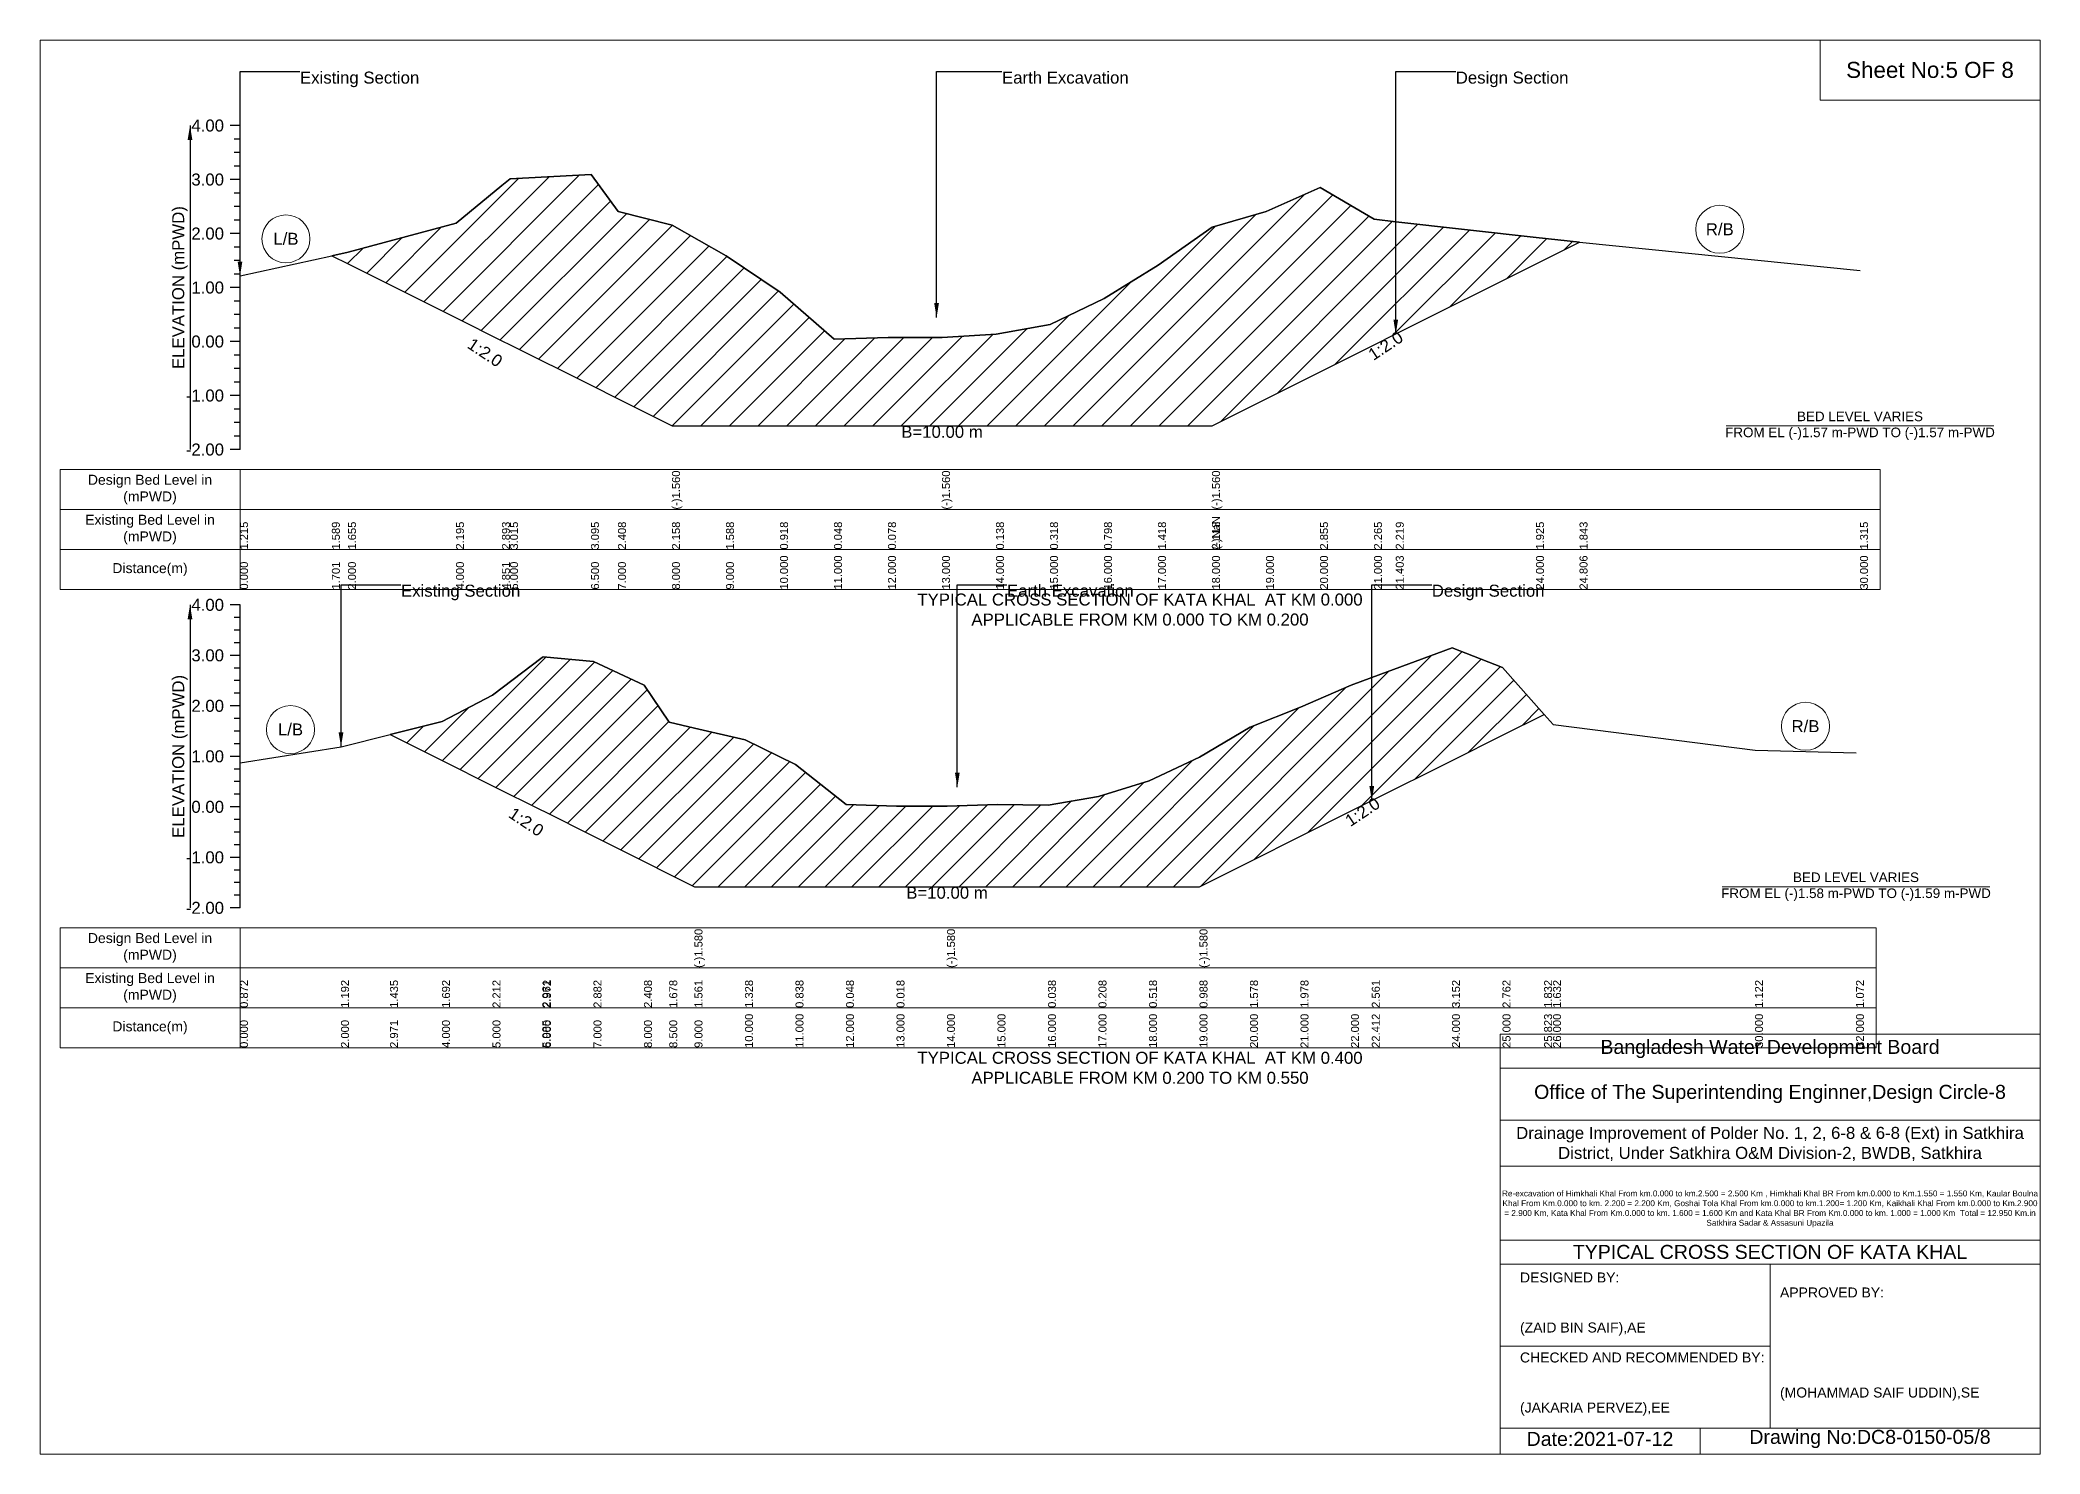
# Model space of a CAD drawing. Header units: inches. Extents: x 91000 to 628000, y -5656 to 0.
# Drawn here: x 520000 to 528000, y -5656 to 0 of the extents above; entities that cross this region are included whole.
import ezdxf

# ---------------------------------------------------------------- set-up
doc = ezdxf.new("R2010")
doc.units = ezdxf.units.IN
doc.header["$LTSCALE"] = 7
doc.header["$MEASUREMENT"] = 0
for name, color, linetype, lineweight in [('Cross section Data Border', 7, 'Continuous', 9), ('Cross Section Labels', 7, 'Continuous', 9), ('Existing_Bed_Level for Xsection', 7, 'Continuous', 25), ('Long Section Border', 7, 'Continuous', 9)]:
    doc.layers.add(name, color=color, linetype=linetype, lineweight=lineweight)
doc.styles.get("Standard").update_dxf_attribs({"font": 'arial.ttf'})
doc.dimstyles.get("Standard").update_dxf_attribs({"dimtxt": 0.18, "dimasz": 0.18, "dimexe": 0.18, "dimexo": 0.0625, "dimgap": 0.09, "dimtad": 0, "dimtih": 1, "dimtoh": 1, "dimdec": 4, "dimzin": 0, "dimdsep": 46, "dimtxsty": 'Standard', "dimcen": 0.09, "dimadec": 0, "dimazin": 0, "dimtfac": 1, "dimtdec": 4, "dimtofl": 0, "dimtmove": 0, "dimatfit": 3, "dimfxl": 1, "dimtolj": 1, "dimtzin": 0, "dimarcsym": 0})

msp = doc.modelspace()

# ---------------------------------------------------------------- hatches: boundary and pattern name
at = {"layer": 'Existing_Bed_Level for Xsection'}
h = msp.add_hatch(dxfattribs=at)
h.set_pattern_fill('ANSI31', color=256, scale=648, style=0)
h.paths.add_polyline_path([(521167.5, -863.1), (521232, -895.3), (521664, -1111.3), (521847.8, -1203.2), (521880, -1219.3), (522204, -1381.3), (522312, -1435.3), (522528, -1543.3), (522744, -1543.3), (522960, -1543.3), (523176, -1543.3), (523392, -1543.3), (523608, -1543.3), (523824, -1543.3), (524040, -1543.3), (524256, -1543.3), (524472, -1543.3), (524688, -1543.3), (524904, -1435.3), (525120, -1327.3), (525336, -1219.3), (525423.1, -1175.8), (525984, -895.3), (526158.1, -808.3), (525984, -790.6), (525423.1, -727), (525336, -717.1), (525120, -589.7), (524904, -686.2), (524688, -748.9), (524472, -900.1), (524256, -1034), (524040, -1137.7), (523824, -1176.6), (523608, -1189.5), (523392, -1189.5), (523176, -1196), (522960, -1008.1), (522744, -863.4), (522528, -740.2), (522312, -686.2), (522204, -537.8), (521880, -555.1), (521847.8, -581.6), (521664, -732.2), (521232, -848.9)])
h = msp.add_hatch(dxfattribs=at)
h.set_pattern_fill('ANSI31', color=256, scale=606, style=0)
h.paths.add_polyline_path([(521400.1, -2777.8), (521608, -2881.8), (521810, -2982.8), (522009, -3082.3), (522012, -3083.8), (522214, -3184.8), (522416, -3285.8), (522517, -3336.3), (522618, -3386.8), (522820, -3386.8), (523022, -3386.8), (523224, -3386.8), (523426, -3386.8), (523628, -3386.8), (523830, -3386.8), (524032, -3386.8), (524234, -3386.8), (524436, -3386.8), (524638, -3386.8), (524840, -3285.8), (525042, -3184.8), (525244, -3083.8), (525327.2, -3042.2), (525648, -2881.8), (525850, -2780.8), (526016.3, -2697.6), (525850, -2509.7), (525648, -2430.9), (525327.2, -2550.3), (525244, -2581.2), (525042, -2668.1), (524840, -2748.9), (524638, -2868.1), (524436, -2963), (524234, -3025.6), (524032, -3060), (523830, -3057.9), (523628, -3064), (523426, -3064), (523224, -3057.9), (523022, -2898.4), (522820, -2799.4), (522618, -2752.2), (522517, -2728.7), (522416, -2581.2), (522214, -2485.5), (522012, -2467.3), (522009, -2469.5), (521810, -2620.8), (521608, -2725.9)])

# ---------------------------------------------------------------- linework, layer by layer
at = {"layer": 'Cross section Data Border'}
for points in [[(520080, -1718.4), (527360, -1718.4), (527360, -2198.4), (520080, -2198.4)], [(520080, -3551.6), (527344, -3551.6), (527344, -4031.6), (520080, -4031.6)]]:
    msp.add_lwpolyline(points, close=True, dxfattribs=at)
for points in [[(520800, -1718.4), (520800, -2198.4)], [(520080, -1878.4), (527360, -1878.4)], [(520080, -2038.4), (527360, -2038.4)], [(520800, -3551.6), (520800, -4031.6)], [(520080, -3711.6), (527344, -3711.6)], [(520080, -3871.6), (527344, -3871.6)]]:
    msp.add_lwpolyline(points, dxfattribs=at)
at = {"layer": 'Cross Section Labels'}
for points in [[(526744.2, -1543.3), (527815.8, -1543.3)], [(526728.2, -3386.8), (527799.8, -3386.8)]]:
    msp.add_lwpolyline(points, dxfattribs=at)
for centre in [(520983.8, -795.5), (526719.1, -757.3), (521002, -2758.2), (527062, -2745)]:
    msp.add_circle(centre, 96, dxfattribs=at)
at = {"layer": 'Existing_Bed_Level for Xsection'}
for points in [[(520800, -342.4), (520760, -342.4)], [(520800, -396.4), (520776, -396.4)], [(520800, -1638.4), (520800, -1422.4), (520800, -1206.4), (520800, -990.4), (520800, -774.4), (520800, -558.4), (520800, -342.4)], [(520800, -450.4), (520776, -450.4)], [(520800, -558.4), (520760, -558.4)], [(520800, -504.4), (520776, -504.4)], [(520800, -943.9), (521167.5, -863.1), (521232, -848.9), (521664, -732.2), (521847.8, -581.6), (521880, -555.1), (522204, -537.8), (522312, -686.2), (522528, -740.2), (522528, -740.2), (522744, -863.4), (522960, -1008.1), (523176, -1196), (523392, -1189.5), (523608, -1189.5), (523608, -1189.5), (523824, -1176.6), (524040, -1137.7), (524256, -1034), (524472, -900.1), (524688, -748.9), (524688, -748.9), (524904, -686.2), (525120, -589.7), (525336, -717.1), (525423.1, -727), (525984, -790.6), (526158.1, -808.3), (527280, -922.3)], [(520800, -612.4), (520776, -612.4)], [(520800, -666.4), (520776, -666.4)], [(520800, -774.4), (520760, -774.4)], [(520800, -720.4), (520776, -720.4)], [(520800, -828.4), (520776, -828.4)], [(520800, -882.4), (520776, -882.4)], [(520800, -936.4), (520776, -936.4)], [(520800, -990.4), (520760, -990.4)], [(520800, -1044.4), (520776, -1044.4)], [(520800, -1098.4), (520776, -1098.4)], [(520800, -1152.4), (520776, -1152.4)], [(520800, -1206.4), (520760, -1206.4)], [(520800, -1260.4), (520776, -1260.4)], [(520800, -1314.4), (520776, -1314.4)], [(520800, -1422.4), (520760, -1422.4)], [(520800, -1368.4), (520776, -1368.4)], [(520800, -1476.4), (520776, -1476.4)], [(520800, -1530.4), (520776, -1530.4)], [(520800, -1584.4), (520776, -1584.4)], [(520800, -1638.4), (520760, -1638.4)], [(520800, -2259.6), (520760, -2259.6)], [(520800, -2310.1), (520776, -2310.1)], [(520800, -3471.6), (520800, -3269.6), (520800, -3067.6), (520800, -2865.6), (520800, -2663.6), (520800, -2461.6), (520800, -2259.6)], [(520800, -2360.6), (520776, -2360.6)], [(520800, -2461.6), (520760, -2461.6)], [(520800, -2411.1), (520776, -2411.1)], [(520800, -2891.5), (521204, -2826.9), (521400.1, -2777.8), (521608, -2725.9), (521810, -2620.8), (522009, -2469.5), (522012, -2467.3), (522214, -2485.5), (522416, -2581.2), (522517, -2728.7), (522618, -2752.2), (522618, -2752.2), (522820, -2799.4), (523022, -2898.4), (523224, -3057.9), (523426, -3064), (523628, -3064), (523628, -3064), (523830, -3057.9), (524032, -3060), (524234, -3025.6), (524436, -2963), (524638, -2868.1), (524638, -2868.1), (524840, -2748.9), (525042, -2668.1), (525244, -2581.2), (525327.2, -2550.3), (525648, -2430.9), (525850, -2509.7), (526016.3, -2697.6), (526052, -2738), (526860, -2841), (527264, -2851.1)], [(520800, -2512.1), (520776, -2512.1)], [(520800, -2562.6), (520776, -2562.6)], [(520800, -2613.1), (520776, -2613.1)], [(520800, -2663.6), (520760, -2663.6)], [(520800, -2714.1), (520776, -2714.1)], [(520800, -2764.6), (520776, -2764.6)], [(520800, -2865.6), (520760, -2865.6)], [(520800, -2815.1), (520776, -2815.1)], [(520800, -2916.1), (520776, -2916.1)], [(520800, -2966.6), (520776, -2966.6)], [(520800, -3017.1), (520776, -3017.1)], [(520800, -3067.6), (520760, -3067.6)], [(520800, -3118.1), (520776, -3118.1)], [(520800, -3168.6), (520776, -3168.6)], [(520800, -3269.6), (520760, -3269.6)], [(520800, -3219.1), (520776, -3219.1)], [(520800, -3320.1), (520776, -3320.1)], [(520800, -3370.6), (520776, -3370.6)], [(520800, -3421.1), (520776, -3421.1)], [(520800, -3471.6), (520760, -3471.6)]]:
    msp.add_lwpolyline(points, dxfattribs=at)
for points in [[(521167.5, -863.1), (521167.5, -863.1), (521232, -895.3), (521664, -1111.3), (521847.8, -1203.2), (521880, -1219.3), (522204, -1381.3), (522312, -1435.3), (522528, -1543.3), (522528, -1543.3), (522744, -1543.3), (522960, -1543.3), (523176, -1543.3), (523392, -1543.3), (523608, -1543.3), (523608, -1543.3), (523824, -1543.3), (524040, -1543.3), (524256, -1543.3), (524472, -1543.3), (524688, -1543.3), (524688, -1543.3), (524904, -1435.3), (525120, -1327.3), (525336, -1219.3), (525423.1, -1175.8), (525984, -895.3), (526158.1, -808.3), (525984, -790.6), (525423.1, -727), (525336, -717.1), (525120, -589.7), (524904, -686.2), (524688, -748.9), (524688, -748.9), (524472, -900.1), (524256, -1034), (524040, -1137.7), (523824, -1176.6), (523608, -1189.5), (523608, -1189.5), (523392, -1189.5), (523176, -1196), (522960, -1008.1), (522744, -863.4), (522528, -740.2), (522528, -740.2), (522312, -686.2), (522204, -537.8), (521880, -555.1), (521847.8, -581.6), (521664, -732.2), (521232, -848.9), (521167.5, -863.1)], [(521400.1, -2777.8), (521608, -2881.8), (521810, -2982.8), (522009, -3082.3), (522012, -3083.8), (522214, -3184.8), (522416, -3285.8), (522517, -3336.3), (522618, -3386.8), (522618, -3386.8), (522820, -3386.8), (523022, -3386.8), (523224, -3386.8), (523426, -3386.8), (523628, -3386.8), (523628, -3386.8), (523830, -3386.8), (524032, -3386.8), (524234, -3386.8), (524436, -3386.8), (524638, -3386.8), (524638, -3386.8), (524840, -3285.8), (525042, -3184.8), (525244, -3083.8), (525327.2, -3042.2), (525648, -2881.8), (525850, -2780.8), (526016.3, -2697.6), (525850, -2509.7), (525648, -2430.9), (525327.2, -2550.3), (525244, -2581.2), (525042, -2668.1), (524840, -2748.9), (524638, -2868.1), (524638, -2868.1), (524436, -2963), (524234, -3025.6), (524032, -3060), (523830, -3057.9), (523628, -3064), (523628, -3064), (523426, -3064), (523224, -3057.9), (523022, -2898.4), (522820, -2799.4), (522618, -2752.2), (522618, -2752.2), (522517, -2728.7), (522416, -2581.2), (522214, -2485.5), (522012, -2467.3), (522009, -2469.5), (521810, -2620.8), (521608, -2725.9)]]:
    msp.add_lwpolyline(points, close=True, dxfattribs=at)
at = {"layer": 'Long Section Border'}
for points in [[(520000, 0), (528000, 0), (528000, -5656), (520000, -5656)], [(527120, 0), (528000, 0), (528000, -240), (527120, -240)]]:
    msp.add_lwpolyline(points, close=True, dxfattribs=at)
for points in [[(525840, -5656), (525840, -3976), (528000, -3976)], [(525840, -4112), (528000, -4112)], [(525840, -4320), (528000, -4320)], [(525840, -4504), (528000, -4504)], [(525840, -4800), (528000, -4800)], [(525840, -4896), (528000, -4896)], [(526920, -4896), (526920, -5552)], [(525840, -5224), (526920, -5224)], [(525840, -5552), (528000, -5552)], [(526640, -5552), (526640, -5656)]]:
    msp.add_lwpolyline(points, dxfattribs=at)

# ---------------------------------------------------------------- texts
at = {"layer": 'Cross section Data Border', "char_height": 40, "width": 640, "attachment_point": 5}
for s, insert in [('Design Bed Level in (mPWD)', (520440, -1798.4)), ('Existing Bed Level in (mPWD)', (520440, -1958.4)), ('Distance(m)', (520440, -2118.4)), ('Design Bed Level in (mPWD)', (520440, -3631.6)), ('Existing Bed Level in (mPWD)', (520440, -3791.6)), ('Distance(m)', (520440, -3951.6))]:
    msp.add_mtext(s, dxfattribs=dict(at, insert=insert))
at = {"layer": 'Cross Section Labels'}
for s, insert, char_height, attachment_point in [('Existing Section', (521040, -126.4), 48, 1), ('Earth Excavation', (523848, -126.4), 48, 1), ('Design Section', (525663.1, -126.4), 48, 1), ('L/B', (520983.8, -795.5), 48, 5), ('R/B', (526719.1, -757.3), 48, 5), ('BED LEVEL VARIES ^JFROM EL (-)1.57 m-PWD TO (-)1.57 m-PWD', (527280, -1543.3), 38.4, 5), ('B=10.00 m', (523608, -1543.3), 48, 2), ('Existing Section', (521444, -2178.8), 48, 1), ('TYPICAL CROSS SECTION OF KATA KHAL  AT KM 0.000^JAPPLICABLE FROM KM 0.000 TO KM 0.200', (524400, -2278.4), 48, 5), ('Earth Excavation', (523868, -2178.8), 48, 1), ('Design Section', (525567.2, -2178.8), 48, 1), ('R/B', (527062, -2745), 48, 5), ('L/B', (521002, -2758.2), 48, 5), ('BED LEVEL VARIES ^JFROM EL (-)1.58 m-PWD TO (-)1.59 m-PWD', (527264, -3386.8), 38.4, 5), ('B=10.00 m', (523628, -3386.8), 48, 2), ('TYPICAL CROSS SECTION OF KATA KHAL  AT KM 0.400^JAPPLICABLE FROM KM 0.200 TO KM 0.550', (524400, -4111.6), 48, 5)]:
    msp.add_mtext(s, dxfattribs=dict(at, insert=insert, char_height=char_height, attachment_point=attachment_point))
at = {"layer": 'Cross Section Labels', "char_height": 48, "attachment_point": 2}
for insert, rotation in [((521793.8, -1230.2), 326.30993), ((525369.1, -1202.8), 33.69007), ((525276.7, -3067.5), 33.69007), ((521958.5, -3107.6), 326.30993)]:
    msp.add_mtext('1:2.0', dxfattribs=dict(at, insert=insert, rotation=rotation))
at = {"layer": 'Existing_Bed_Level for Xsection', "char_height": 48, "attachment_point": 6}
for s, insert in [('4.00', (520736, -342.4)), ('3.00', (520736, -558.4)), ('2.00', (520736, -774.4)), ('1.00', (520736, -990.4)), ('0.00', (520736, -1206.4)), ('-1.00', (520736, -1422.4)), ('-2.00', (520736, -1638.4)), ('4.00', (520736, -2259.6)), ('3.00', (520736, -2461.6)), ('2.00', (520736, -2663.6)), ('1.00', (520736, -2865.6)), ('0.00', (520736, -3067.6)), ('-1.00', (520736, -3269.6)), ('-2.00', (520736, -3471.6))]:
    msp.add_mtext(s, dxfattribs=dict(at, insert=insert))
at = {"layer": 'Existing_Bed_Level for Xsection', "rotation": 90}
for s, insert, char_height, attachment_point in [('ELEVATION (mPWD)', (520560, -990.4), 48, 5), ('(-)1.560', (522528, -1878.4), 32, 1), ('(-)1.560', (523608, -1878.4), 32, 1), ('(-)1.560', (524688, -1878.4), 32, 1), ('(-)NaN', (524688, -2038.4), 32, 1), ('1.215', (520800, -2038.4), 32, 1), ('1.589', (521167.5, -2038.4), 32, 1), ('1.655', (521232, -2038.4), 32, 1), ('2.195', (521664, -2038.4), 32, 1), ('2.893', (521847.8, -2038.4), 32, 1), ('3.015', (521880, -2038.4), 32, 1), ('3.095', (522204, -2038.4), 32, 1), ('2.408', (522312, -2038.4), 32, 1), ('2.408', (522312, -2038.4), 32, 1), ('2.158', (522528, -2038.4), 32, 1), ('2.158', (522528, -2038.4), 32, 1), ('2.158', (522528, -2038.4), 32, 1), ('1.588', (522744, -2038.4), 32, 1), ('0.918', (522960, -2038.4), 32, 1), ('0.048', (523176, -2038.4), 32, 1), ('0.078', (523392, -2038.4), 32, 1), ('0.078', (523392, -2038.4), 32, 1), ('0.078', (523392, -2038.4), 32, 1), ('0.078', (523392, -2038.4), 32, 1), ('0.138', (523824, -2038.4), 32, 1), ('0.318', (524040, -2038.4), 32, 1), ('0.798', (524256, -2038.4), 32, 1), ('1.418', (524472, -2038.4), 32, 1), ('2.118', (524688, -2038.4), 32, 1), ('2.118', (524688, -2038.4), 32, 1), ('2.855', (525120, -2038.4), 32, 1), ('2.265', (525336, -2038.4), 32, 1), ('2.219', (525423.1, -2038.4), 32, 1), ('1.925', (525984, -2038.4), 32, 1), ('1.843', (526158.1, -2038.4), 32, 1), ('1.315', (527280, -2038.4), 32, 1), ('10.000', (522960, -2198.4), 32, 1), ('11.000', (523176, -2198.4), 32, 1), ('12.000', (523392, -2198.4), 32, 1), ('13.000', (523608, -2198.4), 32, 1), ('13.000', (523608, -2198.4), 32, 1), ('13.000', (523608, -2198.4), 32, 1), ('14.000', (523824, -2198.4), 32, 1), ('15.000', (524040, -2198.4), 32, 1), ('16.000', (524256, -2198.4), 32, 1), ('17.000', (524472, -2198.4), 32, 1), ('18.000', (524688, -2198.4), 32, 1), ('18.000', (524688, -2198.4), 32, 1), ('18.000', (524688, -2198.4), 32, 1), ('19.000', (524904, -2198.4), 32, 1), ('20.000', (525120, -2198.4), 32, 1), ('21.000', (525336, -2198.4), 32, 1), ('21.403', (525423.1, -2198.4), 32, 1), ('24.000', (525984, -2198.4), 32, 1), ('24.806', (526158.1, -2198.4), 32, 1), ('30.000', (527280, -2198.4), 32, 1), ('0.000', (520800, -2198.4), 32, 1), ('1.701', (521167.5, -2198.4), 32, 1), ('2.000', (521232, -2198.4), 32, 1), ('4.000', (521664, -2198.4), 32, 1), ('4.851', (521847.8, -2198.4), 32, 1), ('5.000', (521880, -2198.4), 32, 1), ('6.500', (522204, -2198.4), 32, 1), ('7.000', (522312, -2198.4), 32, 1), ('8.000', (522528, -2198.4), 32, 1), ('8.000', (522528, -2198.4), 32, 1), ('8.000', (522528, -2198.4), 32, 1), ('9.000', (522744, -2198.4), 32, 1), ('ELEVATION (mPWD)', (520560, -2865.6), 48, 5), ('(-)1.580', (522618, -3711.6), 32, 1), ('(-)1.580', (523628, -3711.6), 32, 1), ('(-)1.580', (524638, -3711.6), 32, 1), ('0.872', (520800, -3871.6), 32, 1), ('1.192', (521204, -3871.6), 32, 1), ('1.435', (521400.1, -3871.6), 32, 1), ('1.692', (521608, -3871.6), 32, 1), ('2.212', (521810, -3871.6), 32, 1), ('2.961', (522009, -3871.6), 32, 1), ('2.972', (522012, -3871.6), 32, 1), ('2.882', (522214, -3871.6), 32, 1), ('2.408', (522416, -3871.6), 32, 1), ('2.408', (522416, -3871.6), 32, 1), ('1.678', (522517, -3871.6), 32, 1), ('1.561', (522618, -3871.6), 32, 1), ('1.561', (522618, -3871.6), 32, 1), ('1.561', (522618, -3871.6), 32, 1), ('1.328', (522820, -3871.6), 32, 1), ('0.838', (523022, -3871.6), 32, 1), ('0.048', (523224, -3871.6), 32, 1), ('0.048', (523224, -3871.6), 32, 1), ('0.018', (523426, -3871.6), 32, 1), ('0.018', (523426, -3871.6), 32, 1), ('0.018', (523426, -3871.6), 32, 1), ('0.018', (523426, -3871.6), 32, 1), ('0.038', (524032, -3871.6), 32, 1), ('0.208', (524234, -3871.6), 32, 1), ('0.518', (524436, -3871.6), 32, 1), ('0.988', (524638, -3871.6), 32, 1), ('0.988', (524638, -3871.6), 32, 1), ('0.988', (524638, -3871.6), 32, 1), ('1.578', (524840, -3871.6), 32, 1), ('1.978', (525042, -3871.6), 32, 1), ('2.561', (525327.2, -3871.6), 32, 1), ('3.152', (525648, -3871.6), 32, 1), ('2.762', (525850, -3871.6), 32, 1), ('1.832', (526016.3, -3871.6), 32, 1), ('1.632', (526052, -3871.6), 32, 1), ('1.122', (526860, -3871.6), 32, 1), ('1.072', (527264, -3871.6), 32, 1), ('10.000', (522820, -4031.6), 32, 1), ('11.000', (523022, -4031.6), 32, 1), ('12.000', (523224, -4031.6), 32, 1), ('13.000', (523426, -4031.6), 32, 1), ('14.000', (523628, -4031.6), 32, 1), ('14.000', (523628, -4031.6), 32, 1), ('14.000', (523628, -4031.6), 32, 1), ('15.000', (523830, -4031.6), 32, 1), ('16.000', (524032, -4031.6), 32, 1), ('17.000', (524234, -4031.6), 32, 1), ('18.000', (524436, -4031.6), 32, 1), ('19.000', (524638, -4031.6), 32, 1), ('19.000', (524638, -4031.6), 32, 1), ('19.000', (524638, -4031.6), 32, 1), ('20.000', (524840, -4031.6), 32, 1), ('21.000', (525042, -4031.6), 32, 1), ('22.000', (525244, -4031.6), 32, 1), ('22.412', (525327.2, -4031.6), 32, 1), ('24.000', (525648, -4031.6), 32, 1), ('25.000', (525850, -4031.6), 32, 1), ('25.823', (526016.3, -4031.6), 32, 1), ('26.000', (526052, -4031.6), 32, 1), ('30.000', (526860, -4031.6), 32, 1), ('32.000', (527264, -4031.6), 32, 1), ('0.000', (520800, -4031.6), 32, 1), ('2.000', (521204, -4031.6), 32, 1), ('2.971', (521400.1, -4031.6), 32, 1), ('4.000', (521608, -4031.6), 32, 1), ('5.000', (521810, -4031.6), 32, 1), ('5.985', (522009, -4031.6), 32, 1), ('6.000', (522012, -4031.6), 32, 1), ('7.000', (522214, -4031.6), 32, 1), ('8.000', (522416, -4031.6), 32, 1), ('8.500', (522517, -4031.6), 32, 1), ('9.000', (522618, -4031.6), 32, 1), ('9.000', (522618, -4031.6), 32, 1), ('9.000', (522618, -4031.6), 32, 1)]:
    msp.add_mtext(s, dxfattribs=dict(at, insert=insert, char_height=char_height, attachment_point=attachment_point))
at = {"layer": 'Long Section Border', "attachment_point": 5}
for s, insert, char_height in [('Sheet No:5 OF 8', (527560, -120), 64), ('Bangladesh Water Development Board', (526920, -4036), 56), ('Office of The Superintending Enginner,Design Circle-8', (526920, -4216), 56)]:
    msp.add_mtext(s, dxfattribs=dict(at, insert=insert, char_height=char_height))
at = {"layer": 'Long Section Border'}
for s, insert, char_height, width, attachment_point in [('Drainage Improvement of Polder No. 1, 2, 6-8 & 6-8 (Ext) in Satkhira District, Under Satkhira O&M Division-2, BWDB, Satkhira', (526920, -4416), 48, 2240, 5), ('Re-excavation of Himkhali Khal From km.0.000 to km.2.500 = 2.500 Km , Himkhali Khal BR From km.0.000 to Km.1.550 = 1.550 Km, Kaular Boulna Khal From Km.0.000 to km. 2.200 = 2.200 Km, Goshai Tola Khal From km.0.000 to km.1.200= 1.200 Km, Kaikhali Khal From km.0.000 to Km.2.900 = 2.900 Km, Kata Khal From Km.0.000 to km. 1.600 = 1.600 Km and Kata Khal BR From Km.0.000 to km. 1.000 = 1.000 Km  Total = 12.950 Km.in Satkhira Sadar & Assasuni Upazila', (526920, -4676), 23.4814, 2160, 5), ('TYPICAL CROSS SECTION OF KATA KHAL ', (526920, -4848), 56, 2240, 5), ('DESIGNED BY:^J^J^J(ZAID BIN SAIF),AE', (525920, -5056), 40, 1120, 4), ('APPROVED BY:^J^J^J^J^J^J(MOHAMMAD SAIF UDDIN),SE', (526960, -5216), 40, 1120, 4), ('CHECKED AND RECOMMENDED BY:^J^J^J(JAKARIA PERVEZ),EE', (525920, -5376), 40, 1120, 4), ('Date:2021-07-12', (526240, -5596), 56, 1120, 5), ('Drawing No:DC8-0150-05/8', (527320, -5596), 56, 1760, 5)]:
    msp.add_mtext(s, dxfattribs=dict(at, insert=insert, char_height=char_height, width=width, attachment_point=attachment_point))

# ---------------------------------------------------------------- leaders
at = {"layer": 'Cross Section Labels', "annotation_type": 0, "has_hookline": 1, "hookline_direction": 0}
for points, text_width in [([(520800, -943.9), (520800, -126.4), (521039.9, -126.4)], 467.2), ([(523586.3, -1110), (523586.3, -126.4), (523847.9, -126.4)], 497), ([(525423.1, -1175.8), (525423.1, -126.4), (525663, -126.4)], 441.2), ([(521204, -2826.9), (521204, -2178.8), (521443.9, -2178.8)], 467.2), ([(523669.3, -2988.2), (523669.3, -2178.8), (523867.9, -2178.8)], 497), ([(525327.2, -3042.2), (525327.2, -2178.8), (525567.1, -2178.8)], 441.2)]:
    msp.add_leader(points, dimstyle='Standard', override={"dimasz": 57.6}, dxfattribs=dict(at, text_width=text_width))
at = {"layer": 'Existing_Bed_Level for Xsection'}
for points in [[(520600, -342.4), (520600, -1638.4)], [(520600, -2259.6), (520600, -3471.6)]]:
    msp.add_leader(points, dimstyle='Standard', override={"dimasz": 57.6}, dxfattribs=at)

doc.saveas('drawing.dxf')
